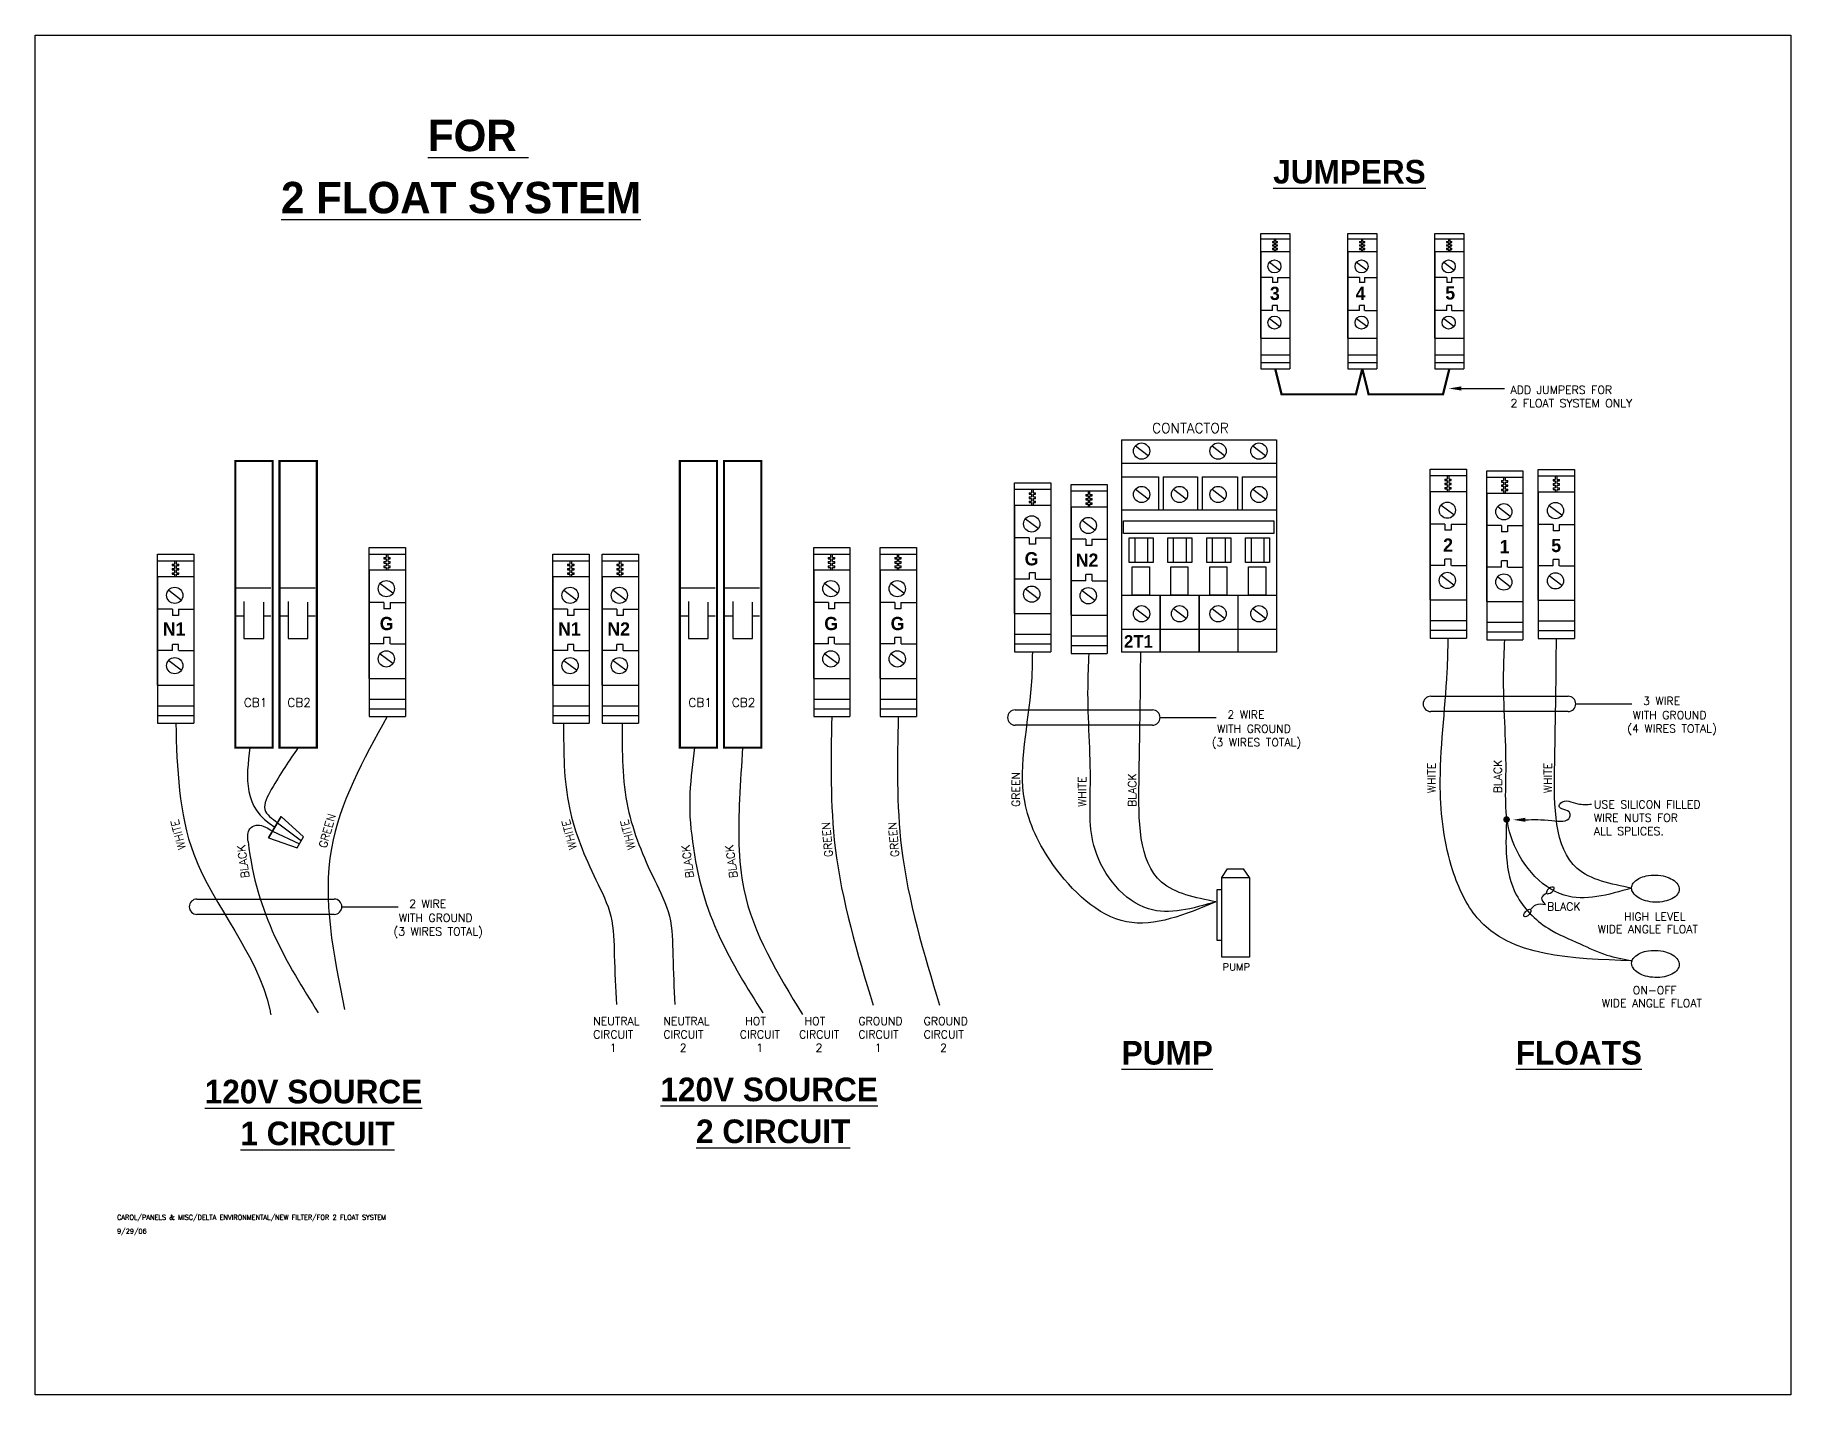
# Model space of a CAD drawing. Extents: x -283 to 170, y -177 to 25.
# Drawn here: x -64.05 to -37.27, y -109.24 to -88.49 of the extents above; entities that cross this region are included whole.
import ezdxf

# ---------------------------------------------------------------- set-up
doc = ezdxf.new("R2010")
doc.units = 0
doc.header["$LTSCALE"] = 0.125
doc.header["$MEASUREMENT"] = 0
doc.layers.get('0').update_dxf_attribs({"linetype": 'CONTINUOUS'})
for name, color, linetype in [('ASHADE', 7, 'CONTINUOUS'), ('TEXT', 6, 'CONTINUOUS'), ('WIRING', 3, 'CONTINUOUS')]:
    doc.layers.add(name, color=color, linetype=linetype)
doc.styles.add('bold', font='', dxfattribs={"height": 0.08})
doc.styles.get("Standard").update_dxf_attribs({"font": 'simplex.shx', "height": 0.08})
doc.styles.get('bold').set_extended_font_data('Eras Bold ITC')

msp = doc.modelspace()

# ---------------------------------------------------------------- linework, layer by layer
at = {"color": 7}
for p, q in [((-45.356, -91.792), (-45.356, -91.518)), ((-45.15, -91.598), (-45.15, -91.64)), ((-45.126, -91.64), (-45.126, -91.598)), ((-44.028, -91.792), (-44.028, -91.518)), ((-43.821, -91.598), (-43.821, -91.64)), ((-43.797, -91.64), (-43.797, -91.598)), ((-42.699, -91.792), (-42.699, -91.518)), ((-42.492, -91.598), (-42.492, -91.64)), ((-42.468, -91.64), (-42.468, -91.598)), ((-45.178, -91.64), (-45.178, -91.657)), ((-45.178, -91.64), (-45.15, -91.64)), ((-45.178, -91.657), (-45.15, -91.657)), ((-45.178, -91.69), (-45.178, -91.708)), ((-45.178, -91.69), (-45.15, -91.69)), ((-45.178, -91.708), (-45.15, -91.708)), ((-45.178, -91.743), (-45.178, -91.761)), ((-45.178, -91.743), (-45.15, -91.743)), ((-45.178, -91.761), (-45.15, -91.761)), ((-45.15, -91.657), (-45.15, -91.69)), ((-45.15, -91.708), (-45.15, -91.743)), ((-45.15, -91.761), (-45.15, -91.792)), ((-45.126, -91.64), (-45.099, -91.64)), ((-45.126, -91.657), (-45.099, -91.657)), ((-45.126, -91.69), (-45.126, -91.657)), ((-45.126, -91.69), (-45.099, -91.69)), ((-45.126, -91.743), (-45.126, -91.708)), ((-45.126, -91.708), (-45.099, -91.708)), ((-45.126, -91.743), (-45.099, -91.743)), ((-45.126, -91.792), (-45.126, -91.761)), ((-45.126, -91.761), (-45.099, -91.761)), ((-45.099, -91.657), (-45.099, -91.64)), ((-45.099, -91.708), (-45.099, -91.69)), ((-45.099, -91.761), (-45.099, -91.743)), ((-43.849, -91.64), (-43.821, -91.64)), ((-43.849, -91.64), (-43.849, -91.657)), ((-43.849, -91.657), (-43.821, -91.657)), ((-43.849, -91.69), (-43.821, -91.69)), ((-43.849, -91.69), (-43.849, -91.708)), ((-43.849, -91.708), (-43.821, -91.708)), ((-43.849, -91.743), (-43.821, -91.743)), ((-43.849, -91.743), (-43.849, -91.761)), ((-43.849, -91.761), (-43.821, -91.761)), ((-43.821, -91.657), (-43.821, -91.69)), ((-43.821, -91.708), (-43.821, -91.743)), ((-43.821, -91.761), (-43.821, -91.792)), ((-43.797, -91.64), (-43.77, -91.64)), ((-43.797, -91.69), (-43.797, -91.657)), ((-43.797, -91.657), (-43.77, -91.657)), ((-43.797, -91.69), (-43.77, -91.69)), ((-43.797, -91.743), (-43.797, -91.708)), ((-43.797, -91.708), (-43.77, -91.708)), ((-43.797, -91.743), (-43.77, -91.743)), ((-43.797, -91.761), (-43.77, -91.761)), ((-43.797, -91.792), (-43.797, -91.761)), ((-43.77, -91.657), (-43.77, -91.64)), ((-43.77, -91.708), (-43.77, -91.69)), ((-43.77, -91.761), (-43.77, -91.743)), ((-42.52, -91.64), (-42.52, -91.657)), ((-42.52, -91.64), (-42.492, -91.64)), ((-42.52, -91.657), (-42.492, -91.657)), ((-42.52, -91.69), (-42.52, -91.708)), ((-42.52, -91.69), (-42.492, -91.69)), ((-42.52, -91.708), (-42.492, -91.708)), ((-42.52, -91.743), (-42.52, -91.761)), ((-42.52, -91.743), (-42.492, -91.743)), ((-42.52, -91.761), (-42.492, -91.761)), ((-42.492, -91.657), (-42.492, -91.69)), ((-42.492, -91.708), (-42.492, -91.743)), ((-42.492, -91.761), (-42.492, -91.792)), ((-42.468, -91.64), (-42.441, -91.64)), ((-42.468, -91.657), (-42.441, -91.657)), ((-42.468, -91.69), (-42.468, -91.657)), ((-42.468, -91.69), (-42.441, -91.69)), ((-42.468, -91.743), (-42.468, -91.708)), ((-42.468, -91.708), (-42.441, -91.708)), ((-42.468, -91.743), (-42.441, -91.743)), ((-42.468, -91.792), (-42.468, -91.761)), ((-42.468, -91.761), (-42.441, -91.761)), ((-42.441, -91.657), (-42.441, -91.64)), ((-42.441, -91.708), (-42.441, -91.69)), ((-42.441, -91.761), (-42.441, -91.743)), ((-45.177, -92.188), (-45.356, -92.188)), ((-45.177, -92.188), (-45.177, -92.266)), ((-45.102, -92.266), (-45.177, -92.266)), ((-45.102, -92.188), (-45.102, -92.266)), ((-43.848, -92.188), (-44.028, -92.188)), ((-43.848, -92.188), (-43.848, -92.266)), ((-43.773, -92.266), (-43.848, -92.266)), ((-43.773, -92.188), (-43.773, -92.266)), ((-42.519, -92.188), (-42.699, -92.188)), ((-42.519, -92.188), (-42.519, -92.266)), ((-42.444, -92.266), (-42.519, -92.266)), ((-42.444, -92.188), (-42.444, -92.266)), ((-45.101, -92.618), (-45.176, -92.618)), ((-45.176, -92.695), (-45.176, -92.618)), ((-45.101, -92.695), (-45.101, -92.618)), ((-43.847, -92.695), (-43.847, -92.618)), ((-43.772, -92.618), (-43.847, -92.618)), ((-43.772, -92.695), (-43.772, -92.618)), ((-42.443, -92.618), (-42.518, -92.618)), ((-42.518, -92.695), (-42.518, -92.618)), ((-42.443, -92.695), (-42.443, -92.618)), ((-45.098, -92.695), (-44.914, -92.695)), ((-43.769, -92.695), (-43.586, -92.695)), ((-42.441, -92.695), (-42.257, -92.695)), ((-45.356, -93.367), (-45.356, -93.582)), ((-45.354, -93.485), (-44.914, -93.485)), ((-44.028, -93.367), (-44.028, -93.582)), ((-44.025, -93.485), (-43.586, -93.485)), ((-42.699, -93.367), (-42.699, -93.582)), ((-42.696, -93.485), (-42.257, -93.485)), ((-47.48, -94.664), (-47.48, -97.907)), ((-47.48, -94.664), (-46.891, -94.664)), ((-46.891, -94.664), (-46.297, -94.664)), ((-46.297, -94.664), (-45.706, -94.664)), ((-45.706, -94.664), (-45.114, -94.664)), ((-45.114, -94.664), (-45.114, -97.907)), ((-49.111, -95.664), (-49.111, -95.322)), ((-48.249, -95.688), (-48.249, -95.346)), ((-42.77, -95.455), (-42.77, -95.113)), ((-42.547, -95.265), (-42.547, -95.287)), ((-42.547, -95.265), (-42.512, -95.265)), ((-42.547, -95.287), (-42.512, -95.287)), ((-42.547, -95.328), (-42.547, -95.35)), ((-42.547, -95.328), (-42.512, -95.328)), ((-42.547, -95.35), (-42.512, -95.35)), ((-42.512, -95.212), (-42.512, -95.265)), ((-42.512, -95.287), (-42.512, -95.328)), ((-42.512, -95.35), (-42.512, -95.394)), ((-42.482, -95.265), (-42.482, -95.212)), ((-42.482, -95.265), (-42.449, -95.265)), ((-42.482, -95.287), (-42.449, -95.287)), ((-42.482, -95.328), (-42.482, -95.287)), ((-42.482, -95.328), (-42.449, -95.328)), ((-42.482, -95.35), (-42.449, -95.35)), ((-42.482, -95.394), (-42.482, -95.35)), ((-42.449, -95.287), (-42.449, -95.265)), ((-42.449, -95.35), (-42.449, -95.328)), ((-41.908, -95.479), (-41.908, -95.137)), ((-41.685, -95.289), (-41.65, -95.289)), ((-41.685, -95.289), (-41.685, -95.311)), ((-41.685, -95.311), (-41.65, -95.311)), ((-41.685, -95.352), (-41.65, -95.352)), ((-41.685, -95.352), (-41.685, -95.374)), ((-41.65, -95.236), (-41.65, -95.289)), ((-41.65, -95.311), (-41.65, -95.352)), ((-41.62, -95.289), (-41.62, -95.236)), ((-41.62, -95.289), (-41.586, -95.289)), ((-41.62, -95.352), (-41.62, -95.311)), ((-41.62, -95.311), (-41.586, -95.311)), ((-41.62, -95.352), (-41.586, -95.352)), ((-41.586, -95.311), (-41.586, -95.289)), ((-41.586, -95.374), (-41.586, -95.352)), ((-41.121, -95.461), (-41.121, -95.119)), ((-40.897, -95.271), (-40.897, -95.293)), ((-40.897, -95.271), (-40.863, -95.271)), ((-40.897, -95.293), (-40.863, -95.293)), ((-40.897, -95.334), (-40.897, -95.356)), ((-40.897, -95.334), (-40.863, -95.334)), ((-40.897, -95.356), (-40.863, -95.356)), ((-40.863, -95.218), (-40.863, -95.271)), ((-40.863, -95.293), (-40.863, -95.334)), ((-40.863, -95.356), (-40.863, -95.4)), ((-40.833, -95.271), (-40.833, -95.218)), ((-40.833, -95.271), (-40.799, -95.271)), ((-40.833, -95.293), (-40.799, -95.293)), ((-40.833, -95.334), (-40.833, -95.293)), ((-40.833, -95.334), (-40.799, -95.334)), ((-40.833, -95.356), (-40.799, -95.356)), ((-40.833, -95.4), (-40.833, -95.356)), ((-40.799, -95.293), (-40.799, -95.271)), ((-40.799, -95.356), (-40.799, -95.334)), ((-48.888, -95.474), (-48.853, -95.474)), ((-48.888, -95.474), (-48.888, -95.495)), ((-48.888, -95.495), (-48.853, -95.495)), ((-48.888, -95.537), (-48.888, -95.559)), ((-48.888, -95.537), (-48.853, -95.537)), ((-48.888, -95.559), (-48.853, -95.559)), ((-48.888, -95.603), (-48.853, -95.603)), ((-48.888, -95.603), (-48.888, -95.625)), ((-48.888, -95.625), (-48.853, -95.625)), ((-48.853, -95.421), (-48.853, -95.474)), ((-48.853, -95.495), (-48.853, -95.537)), ((-48.853, -95.559), (-48.853, -95.603)), ((-48.853, -95.625), (-48.853, -95.664)), ((-48.823, -95.474), (-48.823, -95.421)), ((-48.823, -95.474), (-48.79, -95.474)), ((-48.823, -95.537), (-48.823, -95.495)), ((-48.823, -95.495), (-48.79, -95.495)), ((-48.823, -95.537), (-48.79, -95.537)), ((-48.823, -95.603), (-48.823, -95.559)), ((-48.823, -95.559), (-48.79, -95.559)), ((-48.823, -95.603), (-48.79, -95.603)), ((-48.823, -95.625), (-48.79, -95.625)), ((-48.823, -95.664), (-48.823, -95.625)), ((-48.79, -95.495), (-48.79, -95.474)), ((-48.79, -95.559), (-48.79, -95.537)), ((-48.79, -95.625), (-48.79, -95.603)), ((-48.026, -95.498), (-48.026, -95.519)), ((-48.026, -95.498), (-47.991, -95.498)), ((-48.026, -95.519), (-47.991, -95.519)), ((-48.026, -95.561), (-48.026, -95.583)), ((-48.026, -95.561), (-47.991, -95.561)), ((-48.026, -95.583), (-47.991, -95.583)), ((-48.026, -95.627), (-48.026, -95.649)), ((-48.026, -95.627), (-47.991, -95.627)), ((-47.991, -95.445), (-47.991, -95.498)), ((-47.991, -95.519), (-47.991, -95.561)), ((-47.991, -95.583), (-47.991, -95.627)), ((-47.961, -95.498), (-47.961, -95.445)), ((-47.961, -95.498), (-47.928, -95.498)), ((-47.961, -95.561), (-47.961, -95.519)), ((-47.961, -95.519), (-47.928, -95.519)), ((-47.961, -95.561), (-47.928, -95.561)), ((-47.961, -95.583), (-47.928, -95.583)), ((-47.961, -95.627), (-47.961, -95.583)), ((-47.961, -95.627), (-47.928, -95.627)), ((-47.928, -95.519), (-47.928, -95.498)), ((-47.928, -95.583), (-47.928, -95.561)), ((-47.928, -95.649), (-47.928, -95.627)), ((-42.547, -95.394), (-42.547, -95.416)), ((-42.547, -95.394), (-42.512, -95.394)), ((-42.547, -95.416), (-42.512, -95.416)), ((-42.512, -95.416), (-42.512, -95.455)), ((-42.482, -95.394), (-42.449, -95.394)), ((-42.482, -95.455), (-42.482, -95.416)), ((-42.482, -95.416), (-42.449, -95.416)), ((-42.449, -95.416), (-42.449, -95.394)), ((-41.685, -95.374), (-41.65, -95.374)), ((-41.685, -95.418), (-41.65, -95.418)), ((-41.685, -95.418), (-41.685, -95.44)), ((-41.685, -95.44), (-41.65, -95.44)), ((-41.65, -95.374), (-41.65, -95.418)), ((-41.65, -95.44), (-41.65, -95.479)), ((-41.62, -95.418), (-41.62, -95.374)), ((-41.62, -95.374), (-41.586, -95.374)), ((-41.62, -95.418), (-41.586, -95.418)), ((-41.62, -95.44), (-41.586, -95.44)), ((-41.62, -95.479), (-41.62, -95.44)), ((-41.586, -95.44), (-41.586, -95.418)), ((-40.897, -95.4), (-40.897, -95.422)), ((-40.897, -95.4), (-40.863, -95.4)), ((-40.897, -95.422), (-40.863, -95.422)), ((-40.863, -95.422), (-40.863, -95.461)), ((-40.833, -95.4), (-40.799, -95.4)), ((-40.833, -95.461), (-40.833, -95.422)), ((-40.833, -95.422), (-40.799, -95.422)), ((-40.799, -95.422), (-40.799, -95.4)), ((-48.026, -95.649), (-47.991, -95.649)), ((-47.991, -95.649), (-47.991, -95.688)), ((-47.961, -95.649), (-47.928, -95.649)), ((-47.961, -95.688), (-47.961, -95.649)), ((-45.114, -95.738), (-47.48, -95.738)), ((-48.887, -96.16), (-49.111, -96.16)), ((-48.887, -96.16), (-48.887, -96.256)), ((-48.793, -96.16), (-48.793, -96.256)), ((-42.546, -95.951), (-42.77, -95.951)), ((-42.546, -95.951), (-42.546, -96.047)), ((-42.452, -96.047), (-42.546, -96.047)), ((-42.452, -95.951), (-42.452, -96.047)), ((-41.684, -95.975), (-41.908, -95.975)), ((-41.684, -95.975), (-41.684, -96.071)), ((-41.59, -96.071), (-41.684, -96.071)), ((-41.59, -95.975), (-41.59, -96.071)), ((-40.897, -95.957), (-41.121, -95.957)), ((-40.897, -95.957), (-40.897, -96.053)), ((-40.803, -96.053), (-40.897, -96.053)), ((-40.803, -95.957), (-40.803, -96.053)), ((-62.185, -96.754), (-62.185, -96.413)), ((-58.958, -96.652), (-58.958, -96.31)), ((-58.7, -96.409), (-58.7, -96.462)), ((-58.67, -96.462), (-58.67, -96.409)), ((-56.155, -96.754), (-56.155, -96.413)), ((-55.404, -96.754), (-55.404, -96.413)), ((-52.176, -96.652), (-52.176, -96.31)), ((-51.918, -96.409), (-51.918, -96.462)), ((-51.888, -96.462), (-51.888, -96.409)), ((-51.163, -96.652), (-51.163, -96.31)), ((-50.905, -96.409), (-50.905, -96.462)), ((-50.875, -96.462), (-50.875, -96.409)), ((-48.793, -96.256), (-48.887, -96.256)), ((-48.025, -96.183), (-48.249, -96.183)), ((-48.025, -96.183), (-48.025, -96.28)), ((-47.931, -96.28), (-48.025, -96.28)), ((-47.931, -96.183), (-47.931, -96.28)), ((-61.962, -96.565), (-61.962, -96.586)), ((-61.962, -96.565), (-61.928, -96.565)), ((-61.962, -96.586), (-61.928, -96.586)), ((-61.962, -96.628), (-61.962, -96.65)), ((-61.962, -96.628), (-61.928, -96.628)), ((-61.962, -96.65), (-61.928, -96.65)), ((-61.962, -96.694), (-61.962, -96.716)), ((-61.962, -96.694), (-61.928, -96.694)), ((-61.928, -96.512), (-61.928, -96.565)), ((-61.928, -96.586), (-61.928, -96.628)), ((-61.928, -96.65), (-61.928, -96.694)), ((-61.897, -96.565), (-61.897, -96.512)), ((-61.897, -96.565), (-61.864, -96.565)), ((-61.897, -96.586), (-61.864, -96.586)), ((-61.897, -96.628), (-61.897, -96.586)), ((-61.897, -96.628), (-61.864, -96.628)), ((-61.897, -96.65), (-61.864, -96.65)), ((-61.897, -96.694), (-61.897, -96.65)), ((-61.897, -96.694), (-61.864, -96.694)), ((-61.864, -96.586), (-61.864, -96.565)), ((-61.864, -96.65), (-61.864, -96.628)), ((-61.864, -96.716), (-61.864, -96.694)), ((-58.734, -96.462), (-58.7, -96.462)), ((-58.734, -96.462), (-58.734, -96.484)), ((-58.734, -96.484), (-58.7, -96.484)), ((-58.734, -96.525), (-58.7, -96.525)), ((-58.734, -96.525), (-58.734, -96.547)), ((-58.734, -96.547), (-58.7, -96.547)), ((-58.734, -96.591), (-58.7, -96.591)), ((-58.734, -96.591), (-58.734, -96.613)), ((-58.734, -96.613), (-58.7, -96.613)), ((-58.7, -96.484), (-58.7, -96.525)), ((-58.7, -96.547), (-58.7, -96.591)), ((-58.7, -96.613), (-58.7, -96.652)), ((-58.67, -96.462), (-58.636, -96.462)), ((-58.67, -96.525), (-58.67, -96.484)), ((-58.67, -96.484), (-58.636, -96.484)), ((-58.67, -96.525), (-58.636, -96.525)), ((-58.67, -96.591), (-58.67, -96.547)), ((-58.67, -96.547), (-58.636, -96.547)), ((-58.67, -96.591), (-58.636, -96.591)), ((-58.67, -96.613), (-58.636, -96.613)), ((-58.67, -96.652), (-58.67, -96.613)), ((-58.636, -96.484), (-58.636, -96.462)), ((-58.636, -96.547), (-58.636, -96.525)), ((-58.636, -96.613), (-58.636, -96.591)), ((-55.932, -96.565), (-55.932, -96.586)), ((-55.932, -96.565), (-55.897, -96.565)), ((-55.932, -96.586), (-55.897, -96.586)), ((-55.932, -96.628), (-55.932, -96.65)), ((-55.932, -96.628), (-55.897, -96.628)), ((-55.932, -96.65), (-55.897, -96.65)), ((-55.932, -96.694), (-55.932, -96.716)), ((-55.932, -96.694), (-55.897, -96.694)), ((-55.897, -96.512), (-55.897, -96.565)), ((-55.897, -96.586), (-55.897, -96.628)), ((-55.897, -96.65), (-55.897, -96.694)), ((-55.867, -96.565), (-55.867, -96.512)), ((-55.867, -96.565), (-55.833, -96.565)), ((-55.867, -96.586), (-55.833, -96.586)), ((-55.867, -96.628), (-55.867, -96.586)), ((-55.867, -96.628), (-55.833, -96.628)), ((-55.867, -96.65), (-55.833, -96.65)), ((-55.867, -96.694), (-55.867, -96.65)), ((-55.867, -96.694), (-55.833, -96.694)), ((-55.833, -96.586), (-55.833, -96.565)), ((-55.833, -96.65), (-55.833, -96.628)), ((-55.833, -96.716), (-55.833, -96.694)), ((-55.18, -96.565), (-55.146, -96.565)), ((-55.18, -96.565), (-55.18, -96.586)), ((-55.18, -96.586), (-55.146, -96.586)), ((-55.18, -96.628), (-55.146, -96.628)), ((-55.18, -96.628), (-55.18, -96.65)), ((-55.18, -96.65), (-55.146, -96.65)), ((-55.18, -96.694), (-55.146, -96.694)), ((-55.18, -96.694), (-55.18, -96.716)), ((-55.146, -96.512), (-55.146, -96.565)), ((-55.146, -96.586), (-55.146, -96.628)), ((-55.146, -96.65), (-55.146, -96.694)), ((-55.115, -96.565), (-55.115, -96.512)), ((-55.115, -96.565), (-55.082, -96.565)), ((-55.115, -96.628), (-55.115, -96.586)), ((-55.115, -96.586), (-55.082, -96.586)), ((-55.115, -96.628), (-55.082, -96.628)), ((-55.115, -96.694), (-55.115, -96.65)), ((-55.115, -96.65), (-55.082, -96.65)), ((-55.115, -96.694), (-55.082, -96.694)), ((-55.082, -96.586), (-55.082, -96.565)), ((-55.082, -96.65), (-55.082, -96.628)), ((-55.082, -96.716), (-55.082, -96.694)), ((-51.953, -96.462), (-51.953, -96.484)), ((-51.953, -96.462), (-51.918, -96.462)), ((-51.953, -96.484), (-51.918, -96.484)), ((-51.953, -96.525), (-51.953, -96.547)), ((-51.953, -96.525), (-51.918, -96.525)), ((-51.953, -96.547), (-51.918, -96.547)), ((-51.953, -96.591), (-51.953, -96.613)), ((-51.953, -96.591), (-51.918, -96.591)), ((-51.953, -96.613), (-51.918, -96.613)), ((-51.918, -96.484), (-51.918, -96.525)), ((-51.918, -96.547), (-51.918, -96.591)), ((-51.918, -96.613), (-51.918, -96.652)), ((-51.888, -96.462), (-51.854, -96.462)), ((-51.888, -96.484), (-51.854, -96.484)), ((-51.888, -96.525), (-51.888, -96.484)), ((-51.888, -96.525), (-51.854, -96.525)), ((-51.888, -96.547), (-51.854, -96.547)), ((-51.888, -96.591), (-51.888, -96.547)), ((-51.888, -96.591), (-51.854, -96.591)), ((-51.888, -96.652), (-51.888, -96.613)), ((-51.888, -96.613), (-51.854, -96.613)), ((-51.854, -96.484), (-51.854, -96.462)), ((-51.854, -96.547), (-51.854, -96.525)), ((-51.854, -96.613), (-51.854, -96.591)), ((-50.94, -96.462), (-50.905, -96.462)), ((-50.94, -96.462), (-50.94, -96.484)), ((-50.94, -96.484), (-50.905, -96.484)), ((-50.94, -96.525), (-50.905, -96.525)), ((-50.94, -96.525), (-50.94, -96.547)), ((-50.94, -96.547), (-50.905, -96.547)), ((-50.94, -96.591), (-50.905, -96.591)), ((-50.94, -96.591), (-50.94, -96.613)), ((-50.94, -96.613), (-50.905, -96.613)), ((-50.905, -96.484), (-50.905, -96.525)), ((-50.905, -96.547), (-50.905, -96.591)), ((-50.905, -96.613), (-50.905, -96.652)), ((-50.875, -96.462), (-50.841, -96.462)), ((-50.875, -96.525), (-50.875, -96.484)), ((-50.875, -96.484), (-50.841, -96.484)), ((-50.875, -96.525), (-50.841, -96.525)), ((-50.875, -96.591), (-50.875, -96.547)), ((-50.875, -96.547), (-50.841, -96.547)), ((-50.875, -96.591), (-50.841, -96.591)), ((-50.875, -96.613), (-50.841, -96.613)), ((-50.875, -96.652), (-50.875, -96.613)), ((-50.841, -96.484), (-50.841, -96.462)), ((-50.841, -96.547), (-50.841, -96.525)), ((-50.841, -96.613), (-50.841, -96.591)), ((-48.886, -96.793), (-48.886, -96.696)), ((-48.792, -96.696), (-48.886, -96.696)), ((-48.792, -96.793), (-48.792, -96.696)), ((-42.451, -96.487), (-42.545, -96.487)), ((-42.545, -96.584), (-42.545, -96.487)), ((-42.451, -96.584), (-42.451, -96.487)), ((-42.448, -96.584), (-42.218, -96.584)), ((-41.683, -96.608), (-41.683, -96.511)), ((-41.589, -96.511), (-41.683, -96.511)), ((-41.589, -96.608), (-41.589, -96.511)), ((-41.586, -96.608), (-41.356, -96.608)), ((-40.802, -96.493), (-40.895, -96.493)), ((-40.895, -96.59), (-40.895, -96.493)), ((-40.802, -96.59), (-40.802, -96.493)), ((-40.798, -96.59), (-40.568, -96.59)), ((-61.962, -96.716), (-61.928, -96.716)), ((-61.928, -96.716), (-61.928, -96.754)), ((-61.897, -96.754), (-61.897, -96.716)), ((-61.897, -96.716), (-61.864, -96.716)), ((-61.001, -96.926), (-60.459, -96.926)), ((-60.326, -96.926), (-59.784, -96.926)), ((-55.932, -96.716), (-55.897, -96.716)), ((-55.897, -96.716), (-55.897, -96.754)), ((-55.867, -96.754), (-55.867, -96.716)), ((-55.867, -96.716), (-55.833, -96.716)), ((-55.18, -96.716), (-55.146, -96.716)), ((-55.146, -96.716), (-55.146, -96.754)), ((-55.115, -96.716), (-55.082, -96.716)), ((-55.115, -96.754), (-55.115, -96.716)), ((-54.219, -96.926), (-53.677, -96.926)), ((-53.544, -96.926), (-53.002, -96.926)), ((-48.789, -96.793), (-48.559, -96.793)), ((-47.93, -96.72), (-48.024, -96.72)), ((-48.024, -96.817), (-48.024, -96.72)), ((-47.93, -96.817), (-47.93, -96.72)), ((-47.927, -96.817), (-47.697, -96.817)), ((-60.869, -97.134), (-60.869, -97.696)), ((-60.567, -97.696), (-60.567, -97.144)), ((-60.194, -97.134), (-60.194, -97.696)), ((-59.892, -97.696), (-59.892, -97.144)), ((-58.733, -97.148), (-58.958, -97.148)), ((-58.733, -97.148), (-58.733, -97.244)), ((-58.64, -97.148), (-58.64, -97.244)), ((-54.087, -97.134), (-54.087, -97.696)), ((-53.785, -97.696), (-53.785, -97.144)), ((-53.412, -97.134), (-53.412, -97.696)), ((-53.11, -97.696), (-53.11, -97.144)), ((-51.952, -97.148), (-52.176, -97.148)), ((-51.952, -97.148), (-51.952, -97.244)), ((-51.858, -97.148), (-51.858, -97.244)), ((-50.939, -97.148), (-51.163, -97.148)), ((-50.939, -97.148), (-50.939, -97.244)), ((-50.845, -97.148), (-50.845, -97.244)), ((-46.891, -97.035), (-46.891, -97.907)), ((-46.891, -97.907), (-46.891, -97.035)), ((-46.891, -97.907), (-46.891, -97.035)), ((-46.297, -97.035), (-46.297, -97.907)), ((-46.297, -97.907), (-46.297, -97.035)), ((-45.706, -97.035), (-45.706, -97.907)), ((-45.706, -97.035), (-45.706, -97.907)), ((-61.961, -97.25), (-62.185, -97.25)), ((-61.961, -97.25), (-61.961, -97.347)), ((-61.867, -97.347), (-61.961, -97.347)), ((-61.867, -97.25), (-61.867, -97.347)), ((-61.001, -97.353), (-60.869, -97.353)), ((-60.567, -97.353), (-60.459, -97.353)), ((-60.326, -97.353), (-60.194, -97.353)), ((-59.892, -97.353), (-59.784, -97.353)), ((-58.64, -97.244), (-58.733, -97.244)), ((-55.931, -97.25), (-56.155, -97.25)), ((-55.931, -97.25), (-55.931, -97.347)), ((-55.837, -97.347), (-55.931, -97.347)), ((-55.837, -97.25), (-55.837, -97.347)), ((-55.179, -97.25), (-55.404, -97.25)), ((-55.179, -97.25), (-55.179, -97.347)), ((-55.085, -97.347), (-55.179, -97.347)), ((-55.085, -97.25), (-55.085, -97.347)), ((-54.219, -97.353), (-54.087, -97.353)), ((-53.785, -97.353), (-53.677, -97.353)), ((-53.544, -97.353), (-53.412, -97.353)), ((-53.11, -97.353), (-53.002, -97.353)), ((-51.858, -97.244), (-51.952, -97.244)), ((-50.845, -97.244), (-50.939, -97.244)), ((-42.77, -97.424), (-42.77, -97.692)), ((-41.908, -97.448), (-41.908, -97.716)), ((-41.121, -97.43), (-41.121, -97.698)), ((-60.869, -97.696), (-60.567, -97.696)), ((-60.194, -97.696), (-59.892, -97.696)), ((-58.732, -97.781), (-58.732, -97.684)), ((-58.638, -97.684), (-58.732, -97.684)), ((-58.638, -97.781), (-58.638, -97.684)), ((-54.087, -97.696), (-53.785, -97.696)), ((-53.412, -97.696), (-53.11, -97.696)), ((-51.857, -97.684), (-51.95, -97.684)), ((-51.95, -97.781), (-51.95, -97.684)), ((-51.857, -97.781), (-51.857, -97.684)), ((-50.937, -97.781), (-50.937, -97.684)), ((-50.844, -97.684), (-50.937, -97.684)), ((-50.844, -97.781), (-50.844, -97.684)), ((-49.111, -97.632), (-49.111, -97.901)), ((-48.249, -97.656), (-48.249, -97.925)), ((-45.114, -97.558), (-47.48, -97.558)), ((-42.767, -97.572), (-42.218, -97.572)), ((-41.905, -97.596), (-41.356, -97.596)), ((-41.118, -97.578), (-40.568, -97.578)), ((-61.866, -97.787), (-61.96, -97.787)), ((-61.96, -97.883), (-61.96, -97.787)), ((-61.866, -97.883), (-61.866, -97.787)), ((-61.863, -97.883), (-61.633, -97.883)), ((-58.635, -97.781), (-58.405, -97.781)), ((-55.836, -97.787), (-55.929, -97.787)), ((-55.929, -97.883), (-55.929, -97.787)), ((-55.836, -97.883), (-55.836, -97.787)), ((-55.832, -97.883), (-55.602, -97.883)), ((-55.178, -97.883), (-55.178, -97.787)), ((-55.084, -97.787), (-55.178, -97.787)), ((-55.084, -97.883), (-55.084, -97.787)), ((-55.081, -97.883), (-54.851, -97.883)), ((-51.853, -97.781), (-51.623, -97.781)), ((-50.84, -97.781), (-50.61, -97.781)), ((-49.108, -97.781), (-48.559, -97.781)), ((-48.246, -97.805), (-47.697, -97.805)), ((-46.891, -97.907), (-47.48, -97.907)), ((-46.297, -97.907), (-46.891, -97.907)), ((-45.706, -97.907), (-46.297, -97.907)), ((-45.114, -97.907), (-45.706, -97.907)), ((-62.185, -98.723), (-62.185, -98.992)), ((-58.958, -98.621), (-58.958, -98.889)), ((-58.955, -98.769), (-58.405, -98.769)), ((-56.155, -98.723), (-56.155, -98.992)), ((-55.404, -98.723), (-55.404, -98.992)), ((-52.176, -98.621), (-52.176, -98.889)), ((-52.173, -98.769), (-51.623, -98.769)), ((-51.163, -98.621), (-51.163, -98.889)), ((-51.16, -98.769), (-50.61, -98.769)), ((-62.182, -98.872), (-61.633, -98.872)), ((-56.152, -98.872), (-55.602, -98.872)), ((-55.4, -98.872), (-54.851, -98.872)), ((-45.951, -101.342), (-45.861, -101.212)), ((-45.861, -101.212), (-45.619, -101.212)), ((-45.529, -101.342), (-45.619, -101.212)), ((-45.951, -102.559), (-45.951, -101.342)), ((-45.951, -101.342), (-45.529, -101.342)), ((-45.529, -101.342), (-45.529, -102.559)), ((-46.028, -101.535), (-46.028, -102.3)), ((-45.951, -101.535), (-46.028, -101.535)), ((-46.028, -102.3), (-45.951, -102.3)), ((-45.529, -102.559), (-45.951, -102.559))]:
    msp.add_line(p, q, dxfattribs=at)
for points in [[(-45.356, -93.115), (-45.356, -91.792), (-44.914, -91.792)], [(-45.356, -91.792), (-45.356, -93.115), (-44.914, -93.115)], [(-45.356, -91.792), (-44.914, -91.792)], [(-44.028, -91.792), (-44.028, -93.115), (-43.586, -93.115)], [(-44.028, -93.115), (-44.028, -91.792), (-43.586, -91.792)], [(-44.028, -91.792), (-43.586, -91.792)], [(-42.699, -93.115), (-42.699, -91.792), (-42.257, -91.792)], [(-42.699, -91.792), (-42.699, -93.115), (-42.257, -93.115)], [(-42.699, -91.792), (-42.257, -91.792)], [(-45.356, -92.044), (-45.356, -93.367), (-44.914, -93.367)], [(-45.068, -92.077), (-45.222, -91.961)], [(-44.028, -92.044), (-44.028, -93.367), (-43.586, -93.367)], [(-43.739, -92.077), (-43.893, -91.961)], [(-42.699, -92.044), (-42.699, -93.367), (-42.257, -93.367)], [(-42.41, -92.077), (-42.564, -91.961)], [(-45.068, -92.935), (-45.222, -92.818)], [(-43.739, -92.935), (-43.893, -92.818)], [(-42.41, -92.935), (-42.564, -92.818)], [(-47.075, -94.91), (-47.267, -94.764)], [(-45.907, -94.91), (-46.099, -94.764)], [(-45.284, -94.91), (-45.477, -94.764)], [(-47.075, -95.571), (-47.267, -95.426)], [(-46.496, -95.571), (-46.688, -95.426)], [(-45.907, -95.571), (-46.099, -95.426)], [(-45.284, -95.571), (-45.477, -95.426)], [(-42.77, -97.109), (-42.77, -95.455), (-42.218, -95.455)], [(-42.77, -95.455), (-42.77, -97.109), (-42.218, -97.109)], [(-42.77, -95.455), (-42.218, -95.455)], [(-41.908, -95.479), (-41.908, -97.133), (-41.356, -97.133)], [(-41.908, -97.133), (-41.908, -95.479), (-41.356, -95.479)], [(-41.908, -95.479), (-41.356, -95.479)], [(-41.121, -97.115), (-41.121, -95.461), (-40.568, -95.461)], [(-41.121, -95.461), (-41.121, -97.115), (-40.568, -97.115)], [(-41.121, -95.461), (-40.568, -95.461)], [(-49.111, -95.664), (-49.111, -97.317), (-48.559, -97.317)], [(-49.111, -97.317), (-49.111, -95.664), (-48.559, -95.664)], [(-49.111, -95.664), (-48.559, -95.664)], [(-48.751, -96.02), (-48.943, -95.875)], [(-48.249, -97.341), (-48.249, -95.688), (-47.697, -95.688)], [(-48.249, -95.688), (-48.249, -97.341), (-47.697, -97.341)], [(-48.249, -95.688), (-47.697, -95.688)], [(-42.77, -95.77), (-42.77, -97.424), (-42.218, -97.424)], [(-42.41, -95.812), (-42.602, -95.666)], [(-41.908, -95.794), (-41.908, -97.448), (-41.356, -97.448)], [(-41.548, -95.835), (-41.74, -95.69)], [(-41.121, -95.776), (-41.121, -97.43), (-40.568, -97.43)], [(-40.76, -95.817), (-40.953, -95.672)], [(-49.111, -95.978), (-49.111, -97.632), (-48.559, -97.632)], [(-48.249, -96.002), (-48.249, -97.656), (-47.697, -97.656)], [(-47.889, -96.044), (-48.081, -95.899)], [(-58.958, -96.652), (-58.958, -98.306), (-58.405, -98.306)], [(-58.958, -98.306), (-58.958, -96.652), (-58.405, -96.652)], [(-58.958, -96.652), (-58.405, -96.652)], [(-52.176, -98.306), (-52.176, -96.652), (-51.623, -96.652)], [(-52.176, -96.652), (-52.176, -98.306), (-51.623, -98.306)], [(-52.176, -96.652), (-51.623, -96.652)], [(-51.163, -96.652), (-51.163, -98.306), (-50.61, -98.306)], [(-51.163, -98.306), (-51.163, -96.652), (-50.61, -96.652)], [(-51.163, -96.652), (-50.61, -96.652)], [(-62.185, -98.408), (-62.185, -96.754), (-61.633, -96.754)], [(-62.185, -96.754), (-62.185, -98.408), (-61.633, -98.408)], [(-62.185, -96.754), (-61.633, -96.754)], [(-61.825, -97.111), (-62.017, -96.966)], [(-58.958, -96.967), (-58.958, -98.621), (-58.405, -98.621)], [(-58.597, -97.008), (-58.79, -96.863)], [(-56.155, -98.408), (-56.155, -96.754), (-55.602, -96.754)], [(-56.155, -96.754), (-56.155, -98.408), (-55.602, -98.408)], [(-56.155, -96.754), (-55.602, -96.754)], [(-55.794, -97.111), (-55.987, -96.966)], [(-55.404, -96.754), (-55.404, -98.408), (-54.851, -98.408)], [(-55.404, -98.408), (-55.404, -96.754), (-54.851, -96.754)], [(-55.404, -96.754), (-54.851, -96.754)], [(-55.043, -97.111), (-55.235, -96.966)], [(-52.176, -96.967), (-52.176, -98.621), (-51.623, -98.621)], [(-51.815, -97.008), (-52.008, -96.863)], [(-51.163, -96.967), (-51.163, -98.621), (-50.61, -98.621)], [(-50.802, -97.008), (-50.995, -96.863)], [(-48.751, -97.092), (-48.943, -96.947)], [(-42.41, -96.884), (-42.602, -96.738)], [(-41.548, -96.908), (-41.74, -96.762)], [(-40.76, -96.889), (-40.953, -96.744)], [(-62.185, -97.069), (-62.185, -98.723), (-61.633, -98.723)], [(-56.155, -97.069), (-56.155, -98.723), (-55.602, -98.723)], [(-55.404, -97.069), (-55.404, -98.723), (-54.851, -98.723)], [(-47.889, -97.116), (-48.081, -96.971)], [(-47.075, -97.391), (-47.267, -97.246)], [(-46.496, -97.391), (-46.688, -97.246)], [(-45.907, -97.391), (-46.099, -97.246)], [(-45.284, -97.391), (-45.477, -97.246)], [(-61.825, -98.183), (-62.017, -98.038)], [(-58.597, -98.081), (-58.79, -97.935)], [(-55.794, -98.183), (-55.987, -98.038)], [(-55.043, -98.183), (-55.235, -98.038)], [(-51.815, -98.081), (-52.008, -97.935)], [(-50.802, -98.081), (-50.995, -97.935)]]:
    msp.add_lwpolyline(points, dxfattribs=at)
at = {"color": 7, "const_width": 0.0323}
for points in [[(-61.001, -94.988), (-61.001, -99.362), (-60.432, -99.362), (-60.432, -94.988), (-60.598, -94.988)], [(-60.326, -94.988), (-60.326, -99.362), (-59.757, -99.362), (-59.757, -94.988), (-59.923, -94.988)], [(-54.219, -94.988), (-54.219, -99.362), (-53.65, -99.362), (-53.65, -94.988), (-53.816, -94.988)], [(-53.544, -94.988), (-53.544, -99.362), (-52.976, -99.362), (-52.976, -94.988), (-53.141, -94.988)]]:
    msp.add_lwpolyline(points, close=True, dxfattribs=at)
at = {"color": 7}
for points in [[(-39.341, -101.721, -0.05785), (-39.486, -101.699, -0.07151), (-39.596, -101.652, -0.106441), (-39.676, -101.575, -0.158799), (-39.698, -101.503, -0.158799), (-39.672, -101.431, -0.106441), (-39.586, -101.36, -0.07151), (-39.474, -101.32, -0.05785), (-39.328, -101.308, -0.05785), (-39.182, -101.33, -0.07151), (-39.073, -101.377, -0.106441), (-38.992, -101.453, -0.158799), (-38.971, -101.526, -0.158799), (-38.997, -101.597, -0.106441), (-39.082, -101.669, -0.07151), (-39.194, -101.708, -0.05785)], [(-39.341, -102.87, -0.05785), (-39.486, -102.848, -0.07151), (-39.596, -102.801, -0.106441), (-39.676, -102.724, -0.158799), (-39.698, -102.652, -0.158799), (-39.672, -102.581, -0.106441), (-39.586, -102.509, -0.07151), (-39.474, -102.469, -0.05785), (-39.328, -102.457, -0.05785), (-39.182, -102.479, -0.07151), (-39.073, -102.526, -0.106441), (-38.992, -102.603, -0.158799), (-38.971, -102.675, -0.158799), (-38.997, -102.746, -0.106441), (-39.082, -102.818, -0.07151), (-39.194, -102.858, -0.05785)]]:
    msp.add_lwpolyline(points, format="xyb", close=True, dxfattribs=at)
for centre, radius in [((-45.147, -92.02), 0.0996), ((-43.818, -92.02), 0.0996), ((-42.489, -92.02), 0.0996), ((-45.147, -92.877), 0.0996), ((-43.818, -92.877), 0.0996), ((-42.489, -92.877), 0.0996), ((-47.174, -94.838), 0.124), ((-46.006, -94.838), 0.124), ((-45.383, -94.838), 0.124), ((-47.174, -95.5), 0.124), ((-46.595, -95.5), 0.124), ((-46.006, -95.5), 0.124), ((-45.383, -95.5), 0.124), ((-42.509, -95.74), 0.124), ((-40.859, -95.746), 0.124), ((-48.85, -95.949), 0.124), ((-47.988, -95.973), 0.124), ((-41.647, -95.764), 0.124), ((-42.509, -96.812), 0.124), ((-40.859, -96.818), 0.124), ((-61.924, -97.039), 0.124), ((-58.696, -96.937), 0.124), ((-55.893, -97.039), 0.124), ((-55.142, -97.039), 0.124), ((-51.914, -96.937), 0.124), ((-50.901, -96.937), 0.124), ((-48.85, -97.021), 0.124), ((-47.988, -97.045), 0.124), ((-41.647, -96.836), 0.124), ((-47.174, -97.32), 0.124), ((-46.595, -97.32), 0.124), ((-46.006, -97.32), 0.124), ((-45.383, -97.32), 0.124), ((-61.924, -98.112), 0.124), ((-58.696, -98.009), 0.124), ((-55.893, -98.112), 0.124), ((-55.142, -98.112), 0.124), ((-51.914, -98.009), 0.124), ((-50.901, -98.009), 0.124)]:
    msp.add_circle(centre, radius, dxfattribs=at)
at = {"layer": 'ASHADE', "color": 7, "ltscale": 0.25}
for p, q in [((-45.356, -91.518), (-44.914, -91.518)), ((-45.356, -91.598), (-44.914, -91.598)), ((-44.914, -91.518), (-44.914, -93.582)), ((-44.028, -91.518), (-43.586, -91.518)), ((-44.028, -91.598), (-43.586, -91.598)), ((-43.586, -91.518), (-43.586, -93.582)), ((-42.699, -91.518), (-42.257, -91.518)), ((-42.699, -91.598), (-42.257, -91.598)), ((-42.257, -91.518), (-42.257, -93.582)), ((-45.102, -92.188), (-44.914, -92.188)), ((-43.773, -92.188), (-43.586, -92.188)), ((-42.444, -92.188), (-42.257, -92.188)), ((-45.176, -92.695), (-45.356, -92.695)), ((-43.847, -92.695), (-44.028, -92.695)), ((-42.518, -92.695), (-42.699, -92.695)), ((-45.356, -93.582), (-44.914, -93.582)), ((-44.028, -93.582), (-43.586, -93.582)), ((-42.699, -93.582), (-42.257, -93.582)), ((-47.48, -95.02), (-45.114, -95.02)), ((-49.111, -95.322), (-48.559, -95.322)), ((-48.559, -95.322), (-48.559, -97.901)), ((-48.249, -95.346), (-47.697, -95.346)), ((-47.697, -95.346), (-47.697, -97.925)), ((-47.48, -95.233), (-46.916, -95.233)), ((-46.916, -95.233), (-46.916, -95.731)), ((-46.845, -95.233), (-46.319, -95.233)), ((-46.845, -95.233), (-46.845, -95.731)), ((-46.319, -95.233), (-46.319, -95.731)), ((-46.248, -95.233), (-46.248, -95.731)), ((-46.248, -95.233), (-45.71, -95.233)), ((-45.71, -95.233), (-45.71, -95.731)), ((-45.639, -95.233), (-45.639, -95.731)), ((-45.639, -95.233), (-45.114, -95.233)), ((-42.77, -95.113), (-42.218, -95.113)), ((-42.77, -95.212), (-42.218, -95.212)), ((-42.218, -95.113), (-42.218, -97.692)), ((-41.908, -95.137), (-41.356, -95.137)), ((-41.908, -95.236), (-41.356, -95.236)), ((-41.356, -95.137), (-41.356, -97.716)), ((-41.121, -95.119), (-40.568, -95.119)), ((-41.121, -95.218), (-40.568, -95.218)), ((-40.568, -95.119), (-40.568, -97.698)), ((-49.111, -95.421), (-48.559, -95.421)), ((-48.249, -95.445), (-47.697, -95.445)), ((-48.793, -96.16), (-48.559, -96.16)), ((-42.452, -95.951), (-42.218, -95.951)), ((-41.59, -95.975), (-41.356, -95.975)), ((-40.803, -95.957), (-40.568, -95.957)), ((-62.185, -96.413), (-61.633, -96.413)), ((-61.633, -96.413), (-61.633, -98.992)), ((-58.958, -96.31), (-58.405, -96.31)), ((-58.958, -96.409), (-58.405, -96.409)), ((-58.405, -96.31), (-58.405, -98.889)), ((-56.155, -96.413), (-55.602, -96.413)), ((-55.602, -96.413), (-55.602, -98.992)), ((-55.404, -96.413), (-54.851, -96.413)), ((-54.851, -96.413), (-54.851, -98.992)), ((-52.176, -96.31), (-51.623, -96.31)), ((-52.176, -96.409), (-51.623, -96.409)), ((-51.623, -96.31), (-51.623, -98.889)), ((-51.163, -96.31), (-50.61, -96.31)), ((-51.163, -96.409), (-50.61, -96.409)), ((-50.61, -96.31), (-50.61, -98.889)), ((-47.931, -96.183), (-47.697, -96.183)), ((-62.185, -96.512), (-61.633, -96.512)), ((-56.155, -96.512), (-55.602, -96.512)), ((-55.404, -96.512), (-54.851, -96.512)), ((-42.545, -96.584), (-42.77, -96.584)), ((-41.683, -96.608), (-41.908, -96.608)), ((-40.895, -96.59), (-41.121, -96.59)), ((-48.886, -96.793), (-49.111, -96.793)), ((-48.024, -96.817), (-48.249, -96.817)), ((-58.64, -97.148), (-58.405, -97.148)), ((-51.858, -97.148), (-51.623, -97.148)), ((-50.845, -97.148), (-50.61, -97.148)), ((-47.48, -97.035), (-45.114, -97.035)), ((-61.867, -97.25), (-61.633, -97.25)), ((-55.837, -97.25), (-55.602, -97.25)), ((-55.085, -97.25), (-54.851, -97.25)), ((-42.77, -97.692), (-42.218, -97.692)), ((-41.908, -97.716), (-41.356, -97.716)), ((-41.121, -97.698), (-40.568, -97.698)), ((-61.96, -97.883), (-62.185, -97.883)), ((-58.732, -97.781), (-58.958, -97.781)), ((-55.929, -97.883), (-56.155, -97.883)), ((-55.178, -97.883), (-55.404, -97.883)), ((-51.95, -97.781), (-52.176, -97.781)), ((-50.937, -97.781), (-51.163, -97.781)), ((-49.111, -97.901), (-48.559, -97.901)), ((-48.249, -97.925), (-47.697, -97.925)), ((-49.102, -98.787), (-47.008, -98.787)), ((-42.761, -98.578), (-40.667, -98.578)), ((-40.667, -98.813), (-42.761, -98.813)), ((-40.549, -98.696), (-39.693, -98.696)), ((-62.185, -98.992), (-61.633, -98.992)), ((-58.958, -98.889), (-58.405, -98.889)), ((-56.155, -98.992), (-55.602, -98.992)), ((-55.404, -98.992), (-54.851, -98.992)), ((-52.176, -98.889), (-51.623, -98.889)), ((-51.163, -98.889), (-50.61, -98.889)), ((-47.008, -99.022), (-49.102, -99.022)), ((-46.89, -98.904), (-46.034, -98.904)), ((-61.585, -101.673), (-59.491, -101.673)), ((-59.491, -101.908), (-61.585, -101.908)), ((-59.374, -101.79), (-58.517, -101.79))]:
    msp.add_line(p, q, dxfattribs=at)
for points in [[(-37.268, -88.491), (-37.268, -109.239), (-64.055, -109.239), (-64.055, -88.491)], [(-47.448, -95.902), (-45.154, -95.902), (-45.154, -96.097), (-47.448, -96.097)], [(-47.361, -96.161), (-46.997, -96.161), (-46.997, -96.538), (-47.361, -96.538)], [(-47.274, -96.161), (-47.084, -96.161), (-47.084, -96.54), (-47.274, -96.54)], [(-46.772, -96.161), (-46.408, -96.161), (-46.408, -96.538), (-46.772, -96.538)], [(-46.685, -96.161), (-46.495, -96.161), (-46.495, -96.54), (-46.685, -96.54)], [(-46.178, -96.161), (-45.814, -96.161), (-45.814, -96.538), (-46.178, -96.538)], [(-46.091, -96.161), (-45.901, -96.161), (-45.901, -96.54), (-46.091, -96.54)], [(-45.586, -96.161), (-45.222, -96.161), (-45.222, -96.538), (-45.586, -96.538)], [(-45.499, -96.161), (-45.31, -96.161), (-45.31, -96.54), (-45.499, -96.54)], [(-47.317, -96.605), (-47.055, -96.605), (-47.055, -97.035), (-47.317, -97.035)], [(-46.728, -96.605), (-46.466, -96.605), (-46.466, -97.035), (-46.728, -97.035)], [(-46.134, -96.605), (-45.872, -96.605), (-45.872, -97.035), (-46.134, -97.035)], [(-45.543, -96.605), (-45.28, -96.605), (-45.28, -97.035), (-45.543, -97.035)]]:
    msp.add_lwpolyline(points, close=True, dxfattribs=at)
at = {"layer": 'ASHADE', "color": 7, "ltscale": 0.25, "const_width": 0.0345}
for points in [[(-45.135, -93.582), (-45.038, -93.972), (-43.904, -93.972), (-43.807, -93.582)], [(-43.807, -93.582), (-43.71, -93.972), (-42.575, -93.972), (-42.478, -93.582)]]:
    msp.add_lwpolyline(points, dxfattribs=at)
at = {"layer": 'ASHADE', "color": 7, "ltscale": 0.25}
msp.add_lwpolyline([(-42.423, -93.883), (-41.635, -93.883)], dxfattribs=at)
at = {"layer": 'ASHADE', "color": 7, "ltscale": 0.25, "const_width": 0.05}
msp.add_lwpolyline([(-41.63, -100.46, 1), (-41.58, -100.46, 1)], format="xyb", close=True, dxfattribs=at)
at = {"layer": 'ASHADE', "color": 7, "ltscale": 0.25}
for centre, start, end in [((-49.102, -98.904), 90, 270), ((-47.008, -98.904), 270, 90), ((-42.761, -98.696), 90, 270), ((-40.667, -98.696), 270, 90), ((-61.585, -101.79), 90, 270), ((-59.491, -101.79), 270, 90)]:
    msp.add_arc(centre, 0.117, start, end, dxfattribs=at)
at = {"layer": 'ASHADE', "color": 7, "ltscale": 0.25, "extrusion": (0, 0, -1)}
msp.add_ellipse((-40.938, -101.541), major_axis=(-0.0567, -0.0433), ratio=0.481574, dxfattribs=at)
at = {"layer": 'ASHADE', "color": 7, "ltscale": 0.25}
msp.add_ellipse((-41.288, -101.887), major_axis=(0.0474, 0.0533), ratio=0.481574, dxfattribs=at)
for points in [[(-39.69, -102.614), (-42.054, -101.959), (-42.425, -101.241), (-42.616, -99.973), (-42.512, -98.208), (-42.494, -97.692)], [(-39.698, -101.507), (-40.727, -101.615), (-41.541, -100.71), (-41.614, -99.715), (-41.65, -98.232), (-41.632, -97.716)], [(-39.698, -101.507), (-40.528, -101.208), (-40.872, -99.679), (-40.854, -98.585), (-40.845, -97.698)], [(-46.039, -101.715), (-47.403, -102.02), (-48.526, -101.146), (-48.957, -100.181), (-48.853, -98.417), (-48.835, -97.901)], [(-46.039, -101.715), (-47.068, -101.824), (-47.883, -100.919), (-47.955, -99.924), (-47.991, -98.441), (-47.973, -97.925)], [(-46.039, -101.715), (-46.869, -101.417), (-47.213, -99.888), (-47.195, -98.793), (-47.186, -97.907)], [(-61.909, -98.992), (-61.634, -100.991), (-60.475, -103.358), (-60.458, -103.442)], [(-58.682, -98.889), (-59.535, -100.901), (-59.333, -103.358)], [(-55.992, -98.992), (-55.904, -100.281), (-55.499, -101.381), (-55.271, -101.935), (-55.218, -102.534), (-55.187, -103.282)], [(-55.098, -98.992), (-55.011, -100.281), (-54.605, -101.381), (-54.377, -101.935), (-54.325, -102.534), (-54.294, -103.282)], [(-51.9, -98.889), (-51.848, -100.895), (-51.27, -103.291)], [(-50.887, -98.889), (-50.836, -100.895), (-50.257, -103.291)], [(-60.042, -99.362), (-60.451, -100.002), (-60.549, -100.307), (-60.356, -100.507)], [(-53.26, -99.362), (-53.307, -100.149), (-53.243, -101.523), (-52.347, -103.435)], [(-41.317, -100.464), (-40.914, -100.474), (-40.64, -100.419), (-40.638, -100.363), (-40.805, -100.256), (-40.776, -100.207), (-40.52, -100.218), (-40.311, -100.225)], [(-41.603, -100.414), (-41.457, -101.608), (-40.971, -102.12), (-40.484, -102.357), (-40.077, -102.528), (-39.69, -102.614)], [(-60.805, -100.795), (-60.778, -100.6), (-60.684, -100.548), (-60.577, -100.559), (-60.434, -100.638)], [(-41.24, -101.833), (-41.159, -101.761), (-41.011, -101.756)], [(-40.994, -101.584), (-41.072, -101.66), (-41.011, -101.756)]]:
    msp.add_spline(points, degree=3, dxfattribs=at)
for points in [[(-60.778, -99.362), (-60.835, -99.822), (-60.892, -100.281), (-60.396, -100.575)], [(-53.996, -99.362), (-54.053, -99.822), (-54.11, -100.281), (-54.023, -100.795)], [(-60.805, -100.795), (-60.679, -101.907), (-60.207, -102.658), (-59.736, -103.409)], [(-54.023, -100.795), (-53.897, -101.907), (-53.426, -102.658), (-52.954, -103.409)]]:
    msp.add_open_spline(points, degree=3, dxfattribs=at)
for points in [[(-42.298, -93.914), (-42.486, -93.883), (-42.298, -93.851)], [(-41.317, -100.496), (-41.504, -100.464), (-41.317, -100.433)]]:
    msp.add_solid(points, dxfattribs=at)
at = {"layer": 'WIRING', "color": 7, "ltscale": 0.25}
for p, q in [((-60.299, -100.412), (-60.494, -100.737)), ((-60.494, -100.737), (-60.299, -100.412)), ((-60.299, -100.412), (-59.958, -100.725)), ((-60.434, -100.638), (-60.023, -100.833)), ((-60.358, -100.511), (-59.993, -100.783)), ((-60.494, -100.737), (-60.058, -100.891)), ((-60.058, -100.891), (-59.958, -100.725))]:
    msp.add_line(p, q, dxfattribs=at)

# ---------------------------------------------------------------- texts
at = {"color": 7}
for s, height, p in [('CB1', 0.135, (-60.87, -98.742)), ('CB2', 0.135, (-60.207, -98.742)), ('CB1', 0.135, (-54.088, -98.742)), ('CB2', 0.135, (-53.425, -98.742)), ('PUMP', 0.111, (-45.938, -102.766))]:
    msp.add_text(s, height=height, dxfattribs=at).set_placement(p)
at = {"layer": 'TEXT', "color": 7, "style": 'bold'}
for s, height, p in [('%%UFOR ', 0.48, (-58.062, -90.261)), ('%%UJUMPERS', 0.36, (-45.167, -90.755)), ('%%U2 FLOAT SYSTEM', 0.48, (-60.303, -91.21)), ('3', 0.202, (-45.216, -92.532)), ('4', 0.202, (-43.909, -92.532)), ('5', 0.202, (-42.541, -92.526)), ('G', 0.202, (-48.958, -96.582)), ('N2', 0.2016, (-48.178, -96.603)), ('2', 0.202, (-42.573, -96.373)), ('1', 0.202, (-41.711, -96.397)), ('5', 0.202, (-40.924, -96.379)), ('N1', 0.2016, (-62.106, -97.653)), ('G', 0.202, (-58.797, -97.57)), ('N1', 0.2016, (-56.076, -97.653)), ('N2', 0.2016, (-55.324, -97.653)), ('G', 0.202, (-52.015, -97.57)), ('G', 0.202, (-51.002, -97.57)), ('2T1', 0.1915, (-47.442, -97.838)), ('%%UPUMP', 0.36, (-47.478, -104.199)), ('%%UFLOATS', 0.36, (-41.465, -104.199)), ('%%U120V SOURCE', 0.36, (-61.467, -104.791)), ('%%U120V SOURCE', 0.36, (-54.515, -104.758)), ('%%U1 CIRCUIT', 0.36, (-60.923, -105.429)), ('%%U2 CIRCUIT', 0.36, (-53.971, -105.397))]:
    msp.add_text(s, height=height, dxfattribs=at).set_placement(p)
at = {"layer": 'TEXT', "color": 7}
for s, height, p in [('2 WIRE', 0.1221, (-45.863, -98.92)), ('WITH GROUND', 0.1221, (-39.68, -98.927)), ('3 WIRE', 0.1221, (-39.522, -98.712)), ('WITH GROUND', 0.1221, (-46.021, -99.136)), ('(4 WIRES TOTAL)', 0.1221, (-39.764, -99.134)), ('(3 WIRES TOTAL)', 0.1221, (-46.105, -99.343)), ('2 WIRE', 0.1221, (-58.347, -101.806)), ('BLACK', 0.1221, (-40.989, -101.849)), ('WITH GROUND', 0.1221, (-58.504, -102.022)), ('HIGH LEVEL', 0.1221, (-39.812, -102.003)), ('(3 WIRES TOTAL)', 0.1221, (-58.588, -102.229)), ('WIDE ANGLE FLOAT', 0.1221, (-40.214, -102.194)), ('ON-OFF', 0.1221, (-39.68, -103.126)), ('WIDE ANGLE FLOAT', 0.1221, (-40.152, -103.323)), ('CAROL/PANELS & MISC/DELTA ENVIRONMENTAL/NEW FILTER/FOR 2 FLOAT SYSTEM', 0.07326, (-62.804, -106.566)), ('9/29/06', 0.0733, (-62.804, -106.778))]:
    msp.add_text(s, height=height, dxfattribs=at).set_placement(p)
for s, rotation, p in [('WHITE', 90, (-42.689, -100.059)), ('BLACK', 90, (-41.68, -100.059)), ('WHITE', 90, (-40.915, -100.059)), ('GREEN', 90, (-49.03, -100.268)), ('WHITE', 90, (-48.021, -100.268)), ('BLACK', 90, (-47.256, -100.268)), ('GREEN', 74.225, (-59.612, -100.905)), ('WHITE', 104.4596, (-61.753, -100.901)), ('WHITE', 104.4596, (-55.787, -100.901)), ('WHITE', 104.4596, (-54.893, -100.901)), ('GREEN', 94.8744, (-51.885, -101.028)), ('GREEN', 94.8744, (-50.872, -101.028)), ('BLACK', 97.6632, (-60.786, -101.346)), ('BLACK', 97.6632, (-54.004, -101.346)), ('BLACK', 97.6632, (-53.337, -101.346))]:
    msp.add_text(s, height=0.1221, rotation=rotation, dxfattribs=at).set_placement(p)
at = {"layer": 'TEXT', "color": 7, "attachment_point": 1}
for s, insert, char_height in [('ADD JUMPERS FOR\\P2 FLOAT SYSTEM ONLY', (-41.545, -93.843), 0.1221), ('CONTACTOR', (-47.014, -94.41), 0.1526), ('USE SILICON FILLED\\PWIRE NUTS FOR\\PALL SPLICES.', (-40.273, -100.169), 0.1221), ('NEUTRAL\\PCIRCUIT \\P   1\\P  ^I^I^I', (-55.54, -103.474), 0.1221), ('NEUTRAL\\PCIRCUIT \\P   2\\P  ^I^I^I', (-54.47, -103.474), 0.1221), (' HOT\\PCIRCUIT \\P   1\\P  ^I^I^I', (-53.304, -103.474), 0.1221), (' HOT\\PCIRCUIT \\P   2\\P  ^I^I^I', (-52.399, -103.474), 0.1221), ('GROUND\\PCIRCUIT \\P   1\\P  ^I^I^I', (-51.494, -103.474), 0.1221), ('GROUND\\PCIRCUIT \\P   2\\P  ^I^I^I', (-50.499, -103.474), 0.1221)]:
    msp.add_mtext(s, dxfattribs=dict(at, insert=insert, char_height=char_height))

doc.saveas('drawing.dxf')
